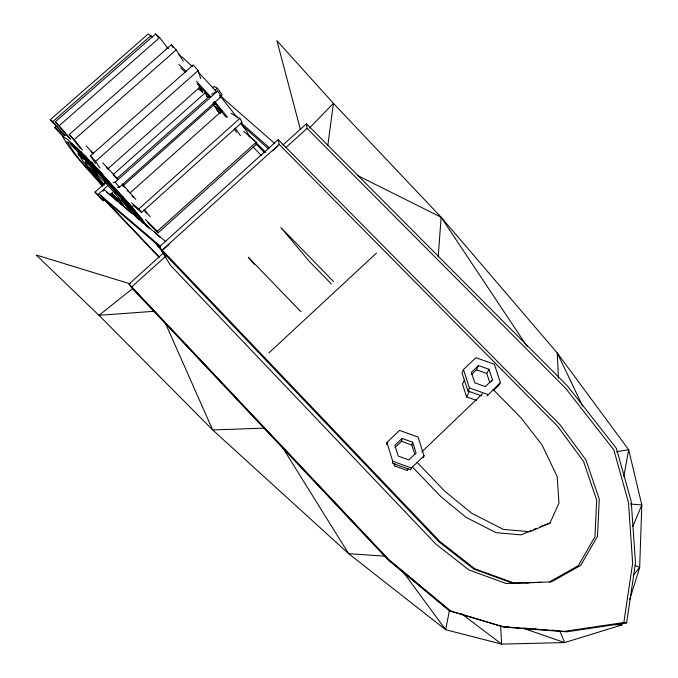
<?xml version="1.0" encoding="UTF-8"?>
<svg xmlns="http://www.w3.org/2000/svg" width="678" height="678" viewBox="0 0 678 678"><rect width="100%" height="100%" fill="white"/><g stroke="black" fill="none" stroke-linecap="round" stroke-linejoin="round"><path stroke-width="1.02" d="M438.174 257.038L441.158 217.257L333.423 103.344L276.929 40.697L300.413 129.557M386.638 444.743L386.909 442.488L399.571 430.42L418.106 437.056L424.038 455.819L423.199 457.87M327.872 145.126L333.423 103.344L309.329 128.159M502.906 626.743L564.511 631.354L623.845 622.531L632.659 563.291L628.464 502.381L613.878 449.946L565.664 388.35L307.066 128.396L306.439 123.76L282.887 145.041M165.983 255.97L131.498 287.158L388.511 559.791L449.963 610.87L504.347 627.142L566.63 631.811L626.616 622.887L635.489 563.003L631.218 501.457L616.455 448.472L567.715 386.248L306.439 123.76M386.909 442.488L392.757 461.277L392.401 463.252L410.715 469.846L411.36 467.981L424.038 455.819M623.819 476.38L628.675 449.726L557.248 352.958L441.158 217.257L358.043 175.78M449.429 610.471L445.666 629.735L501.635 644.1L564.613 642.575L621.811 624.98L622.438 622.963M408.012 468.6L407.393 470.549L394.528 465.913L394.935 463.888M395.088 447.404L401.478 441.31L402.088 438.446L412.682 442.234L416.055 452.955L408.817 459.887L398.206 456.074L394.859 445.344L402.088 438.446M414.868 454.599L411.86 445.031L412.682 442.234M629.642 599.767L639.668 567.494L641.82 504.974L628.675 449.726L616.446 451.701M632.845 526.306L641.82 504.974L630.387 504.008M493.364 390.579L498.406 385.74L500.398 382.587L494.313 364.205L475.88 357.713L463.455 369.552L462.032 372.9L467.93 391.036L481.363 395.791M417.055 462.311L444.912 491.296L471.651 513.229L503.356 529.399L529.806 531.73L549.96 523.094L558.969 503.101L557.223 476.71L541.993 444.853L521.001 417.801L493.084 389.409M464.583 379.527L462.498 384.146L466.65 396.918L476.498 400.41M471.541 374.442L476.414 369.79L478.456 365.578L488.999 369.29L492.457 379.79L491.533 381.375M467.93 391.036L469.456 387.969L463.455 369.552M466.65 396.918L469.71 390.842M489.838 382.807L486.753 373.434L488.999 369.29M487.058 396.003L500.398 382.587M633.676 574.707L639.668 567.494L635.057 565.41M492.457 379.79L485.355 386.587L474.803 382.858L471.363 372.349L478.456 365.578M421.724 451.972L482.541 393.706M268.963 352.865L376.527 253.064M278.209 139.626L279.175 144.406L161.508 250.674L439.022 541.925L473.736 569.045L512.56 583.173L551.426 581.894L580.715 565.393L597.488 536.264L599.259 499.203L585.995 460.015L559.926 424.665L278.209 139.626L159.245 246.987L170.559 265.429L435.869 544.087L468.99 569.978L506.025 583.461L541.146 582.334M163.805 249.131L169.034 244.411M272.7 150.77L277.785 146.177M503.771 626.548L501.661 626.396L449.217 610.675L388.341 560.062L133.6 289.828L129.049 284.057L163.584 252.843M285.904 147.533L307.066 128.396M256.267 142.134L256.555 144.177L158.16 232.783L157.338 231.198L256.267 142.134L243.597 131.295M141.685 218.502L140.109 219.918L137.99 218.104L139.558 216.697M132.227 206.832L129.083 209.646L131.71 212.231M132.371 212.875L134.736 210.756M131.549 202.798L138.837 208.892L239.876 118.404L242.105 122.387L141.592 212.485L132.863 205.171M117.489 187.518L119.464 187.221L221.452 96.369L217.596 91.047L211.587 94.293M124.243 198.179L121.091 200.993L114.853 193.154L117.218 191.043M122.752 186.119L215.977 103.048M129.778 193.188L222.316 110.573M123.116 200.569L121.54 201.976L120.218 200.586M104.446 184.924L96.013 174.712L96.954 174.399L104.776 182.06L107.141 179.958M113.438 174.365L205.51 92.547M104.709 199.332L103.132 200.739L94.988 192.171L105.234 183.068M212.417 87.809L213.994 86.403L217.392 88.276L222.172 94.7L220.596 96.107M94.988 192.171L97.81 194.637L107.251 186.238M215.028 90.377L217.392 88.276M116.828 178.585L209.222 96.395M103.064 191.196L104.488 189.925L165.805 241.682M113.116 182.585L115.184 182.162L217.596 91.047M109.438 195.12L112.59 192.306M99.844 168.068L95.564 161.381L198.086 70.639L193.272 64.927L90.513 155.754L95.479 163.474M96.395 168.008L93.242 170.797L96.318 174.365M96.013 174.712L98.378 172.61M96.954 174.399L99.319 172.297M107.802 168.873L200.341 86.75M81.157 152.33L79.58 153.72L78.233 151.703M83.826 159.381L86.191 157.288M85.47 161.432L86.564 162.796L88.937 160.694M80.318 148.287L69.317 134.439L171.322 44.773L176.221 49.858L183.23 61.232M82.53 150.084L74.224 139.634L176.221 49.858M69.588 138.566L55.232 121.871L155.55 33.985L159.677 37.595L167.864 48.418M63.19 136.558L54.638 127.6L56.232 126.201M54.638 127.6L56.766 126.159M55.232 121.871L59.164 125.735L159.677 37.595M64.427 135.295L50.282 119.701L148.304 33.9L152.397 37.112M50.282 119.701L52.638 121.701L151.033 35.527M132.888 288.336L98.988 315.312L36.18 254.987L130.134 283.845M549.366 581.987L578.326 565.664L594.92 536.866L596.691 500.211L583.58 461.455L557.816 426.496L279.175 144.406M206.892 96.827L208.46 95.979M219.579 97.31L221.452 96.369M531.56 530.391L521.077 534.883L496.076 532.671L466.108 517.373L440.836 496.618L412.453 467.04M533.467 529.569L536.332 528.34M540.146 526.713L549.96 523.094M154.677 311.253L98.988 315.312L212.68 429.945L348.636 553.672L445.666 629.735L401.91 570.274M264.098 428.14L212.68 429.945L165.508 323.448M525.789 582.91L528.925 582.809M121.091 200.993L119.904 201.019L112.167 193.425M613.437 624.548L621.811 624.98L620.345 623.472M385.57 556.24L348.636 553.672L282.133 446.785M506.924 626.786L509.034 626.947M516.399 627.497L518.5 627.659M524.814 628.125L526.916 628.286M534.281 628.837L536.391 628.998M543.756 629.548L545.858 629.701M552.172 630.176L554.273 630.337M623.845 622.531L626.616 622.887M142.956 221.892L143.558 221.969L122.803 199.078L142.38 219.519M166.669 48.172L168.508 48.477M523.094 628.218L564.613 642.575L559.85 631.116M476.414 369.79L486.753 373.434M469.456 387.969L487.965 394.52M401.478 441.31L411.86 445.031M392.757 461.277L411.36 467.981M514.195 583.097L474.931 568.808L439.81 541.383L159.245 246.987M213.062 102.929L216.672 105.014M230.995 113.277L239.876 118.404M221.053 110.158L214.723 106.48L212.985 104.183M178.814 54.859L183.052 57.893L192.332 66.571M461.337 613.649L501.635 644.1L500.644 625.523M450.828 611.107L388.714 559.469L129.049 284.057M89.394 167.576L97.107 174.026M114.201 188.306L118.862 192.196M92.242 171.144L96.937 175.077M123.438 197.281L117.98 192.713L114.836 189.043M198.705 89.089L202.256 92.115L198.985 86.801M99.505 194.357L160.584 246.394M160.059 246.919L102.734 198.069L100.802 195.84M221.291 112.201L214.884 106.717L217.13 110.387L220.325 113.124M219.994 95.564L274.624 143.405M241.156 122.896L269.547 147.99M241.673 124.93L268.471 148.821M198.518 72.36L216.384 91.547M178.755 64.368L186.145 71.309M180.704 67.97L185.272 72.258M104.378 177.806L90.674 161.322M77.809 153.499L83.072 158.644M86.089 161.584L98.149 173.365M118.167 192.925L129.786 204.281M145.346 219.477L157.338 231.198M78.292 154.711L82.055 158.389M86.564 162.796L97.844 173.822M120.828 196.298L132.176 207.383M147.829 222.681L158.16 232.783M86.216 146.016L93.403 153.279M90.844 151.516L93.072 153.762M248.089 134.456L254.716 141.185M256.191 142.685L265.759 152.414M255.759 143.778L264.666 152.83M217.214 110.556L220.138 113.523M253.208 147.16L261.352 155.44M333.525 281.523L280.853 227.503L309.261 261.327L331.347 283.98M300.913 311.736L248.301 257.233L254.504 264.428M108.734 182.306L105.26 178.678L101.488 172.814M55.181 127.549L63.825 136.609M71.029 144.16L99.047 173.509M120.938 196.442L136.956 213.214M154.228 231.317L159.966 237.325M71.029 144.761L98.149 173.178M106.404 191.755L108.582 194.035M151.338 238.91L160.033 248.029M157.271 245.699L158.728 247.233M101.429 196.188L159.398 257.106M104.141 199.552L158.881 257.081M69.317 134.439L74.224 139.634M102.709 162.771L118.006 179.238M106.217 167.271L108.319 169.534M113.218 174.805L117.421 179.331M110.404 194.289L116.701 201.061M110.031 194.442L112.158 196.73M196.4 81.25L210.604 96.691M197.239 83.809L209.638 97.285M104.776 182.06L114.853 193.154M109.667 183.289L113.972 188.043M52.638 121.701L65.41 135.778M78.173 149.863L99.437 173.305L80.529 151.279M72.199 143.872L99.022 173.449M144.338 223.418L122.286 199.103L142.838 223.096M90.513 155.754L95.564 161.381M102.776 185.984C90.767 171.517 76.428 158.364 67.427 141.744L71.698 144.261L82.004 153.711L96.81 168.729L129.591 204.9L147.236 227.071M102.293 186.018C88.86 169.864 72.877 155.143 62.749 136.592L67.427 139.304L78.868 149.779L95.378 166.525L131.964 206.9L149.304 228.444M122.133 183.806L135.769 199.34M122.286 184.738L124.362 187.103M127.125 190.247L128.506 191.823M131.964 195.756L133.346 197.323M97.81 194.637L103.132 200.739M122.193 199.739L139.329 219.664M59.164 125.735L70.843 139.329M84.555 155.279L101.539 175.043M115.184 182.162L119.464 187.221M92.123 162.771L93.411 164.322M144.338 209.629L150.202 216.799M143.846 209.977L146.44 213.146M214.663 101.395L227.537 117.294M213.663 101.954L226.062 117.26M219.799 95.454L237.486 117.964M97.937 169.5L105.048 178.458M121.904 199.696L131.718 212.053M121.871 200.569L131.634 212.858M138.837 208.892L141.592 212.485M155.55 33.985L158.059 37.298M234.224 128.981L236.537 132.337M235.266 128.134L240.495 135.744M240.936 123.049L247.275 132.388L249.479 137.049M441.158 217.257L527.086 346.416M118.133 198.688L121.54 203.985M107.302 179.712L109.421 183.035M120.489 200.332L123.769 205.451M65.783 141.753L66.605 143.041M171.322 44.773L172.958 47.426M219.63 109.056L221.198 111.624M582.605 406.08L557.248 352.958L558.435 378.027M200.79 87.318L202.476 92.318M198.086 70.639L200.73 78.64M205.019 91.606L206.654 96.573M393.91 463.913L394.528 465.913M121.743 205.078A41.392 2.517 47.6 0 1 119.489 202.773M117.964 201.188A41.392 2.517 47.6 0 1 110.845 193.654M103.098 185.162A41.392 2.517 47.6 0 1 80.945 156.915A41.392 2.517 47.6 0 1 110.633 185.975A41.392 2.517 47.6 0 1 136.6 217.969M111.217 193.51A34.578 2.102 47.6 0 0 129.1 211.392A35.231 2.144 47.6 0 0 120.201 197.4A34.603 2.11 47.6 0 0 87.793 163.44A35.231 2.144 47.6 0 0 97.802 178.568A34.578 2.102 47.6 0 0 102.98 184.475"/></g></svg>
